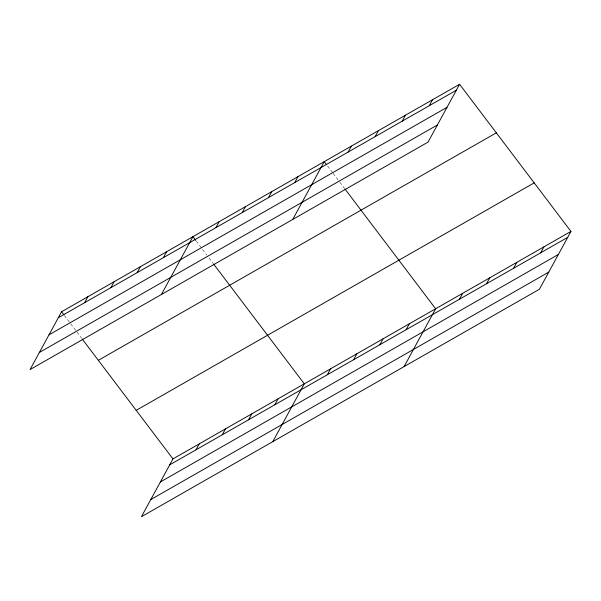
<?xml version="1.0" encoding="UTF-8"?>
<svg xmlns="http://www.w3.org/2000/svg" width="601" height="601" viewBox="0 0 601 601"><rect width="100%" height="100%" fill="white"/><g stroke="black" fill="none" stroke-linecap="round" stroke-linejoin="round"><path stroke-width="0.45" stroke-dasharray="3 2.25" d="M327.59 166.041L332.608 172.66M333.164 173.396L339.287 181.487M339.843 182.223L344.298 188.113M196.257 241.106L206.834 255.087M209.065 258.024L212.964 263.178M64.36 315.442L81.623 338.243"/><path stroke-width="0.9" d="M459.57 84.283L61.572 311.761L30.05 369.585L428.047 142.106L459.57 84.283L570.95 231.415L539.428 289.239L141.43 516.717L172.953 458.894L570.95 231.415M84.606 302.686L87.844 296.751M110.869 287.676L114.107 281.734M137.141 272.659L140.379 266.724M163.404 257.649L166.642 251.706M161.391 294.513L192.913 236.696L195.701 240.37M215.939 227.621L219.185 221.679M242.211 212.611L245.448 206.669M268.474 197.594L271.72 191.651M294.745 182.584L297.983 176.641M292.725 219.448L324.255 161.624L326.478 164.569M348.077 152.098L351.315 146.156M195.986 449.826L199.224 443.884M375.137 136.63L378.382 130.687M222.25 434.808L225.488 428.866M402.204 121.162L405.442 115.219M248.521 419.798L251.759 413.856M429.264 105.693L432.51 99.751M274.785 404.781L278.023 398.839M272.771 441.652L304.294 383.829L213.52 263.914M327.32 374.754L330.558 368.811M353.591 359.744L356.829 353.801M379.855 344.726L383.1 338.791M406.126 329.716L409.364 323.774M404.105 366.58L435.635 308.764L344.854 188.842M459.457 299.23L462.695 293.288M486.517 283.762L489.762 277.82M513.585 268.294L516.822 262.352M540.645 252.826L543.89 246.883M58.335 317.704L456.332 90.225M49.004 334.825L446.994 107.346M39.381 352.464L437.378 124.985M98.331 360.315L496.328 132.836M136.202 410.34L534.191 182.862M169.715 464.836L567.712 237.357M160.384 481.957L558.374 254.478M150.761 499.596L548.758 272.118M61.572 311.761L63.804 314.706M82.179 338.979L172.953 458.894"/></g></svg>
